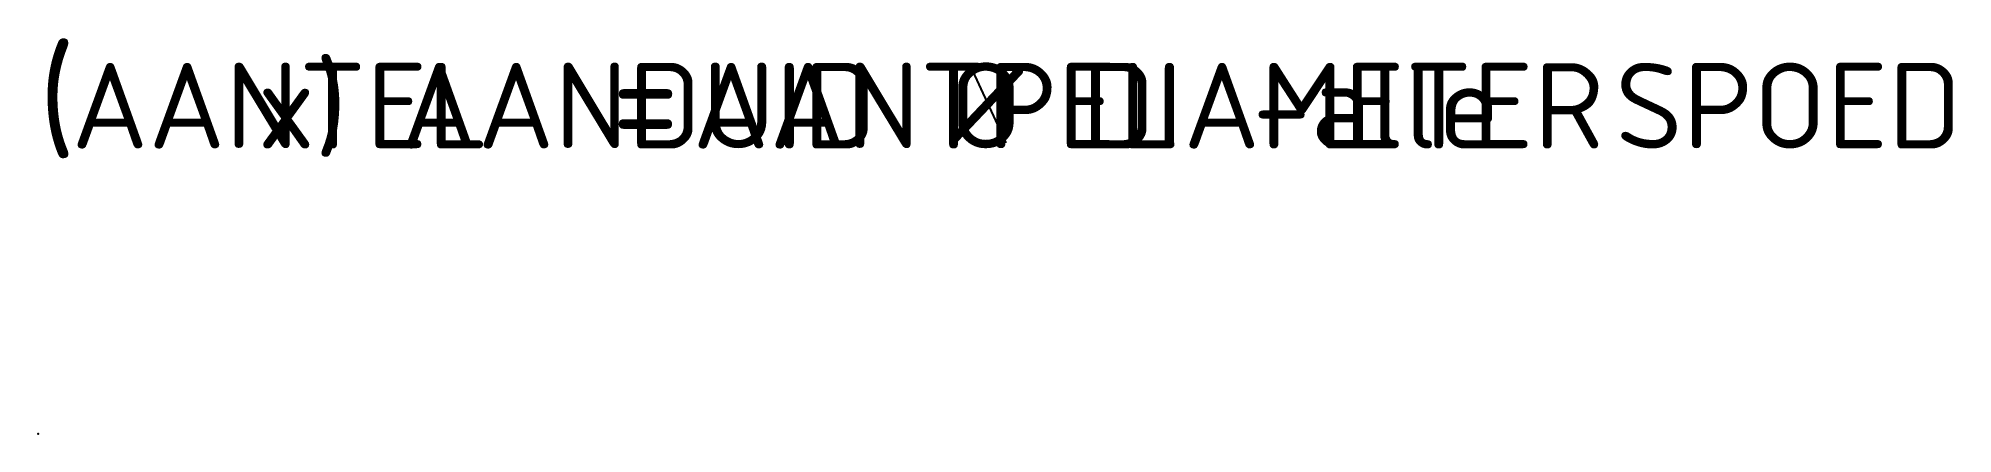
# Model space of a CAD drawing. Header units: millimetres. Extents: x 0 to 67.2, y -10 to 3.9.
import ezdxf

# ---------------------------------------------------------------- set-up
doc = ezdxf.new("R2010")
doc.units = ezdxf.units.MM
doc.layers.add('AC-0000-HULPLIJN-co-bruin', color=36, linetype='Continuous', plot=False)
doc.styles.get("Standard").update_dxf_attribs({"font": 'isocpeur.ttf'})

msp = doc.modelspace()

# ---------------------------------------------------------------- linework, layer by layer
at = {"transparency": 33554687}
msp.add_line((33.954, 0.197), (32.712, 2.877), dxfattribs=at)
at = {"layer": 'AC-0000-HULPLIJN-co-bruin', "transparency": 33554687}
msp.add_point((0, -10), dxfattribs=at)

# ---------------------------------------------------------------- texts
at = {"transparency": 33554687}
for s, height, p in [('(', 3.5, (0, 0)), ('x)', 3, (7.678, 0)), ('%%c', 3, (31.947, 0.008)), ('-alle', 3, (42.59, 0)), ('=', 3.5, (20.109, 0))]:
    msp.add_text(s, height=height, dxfattribs=at).set_placement(p)
at = {"transparency": 33554687, "flags": 4}
for tag, p, s in [('AANTEL', (1.163, 0), '1'), ('AANDUID', (12.706, 0), ''), ('AANTPEL', (22.944, 0), '1'), ('DIAMETER', (36.607, 0), '8'), ('SPOED', (55.312, 0), '150')]:
    msp.add_attdef(tag, p, s, height=3, dxfattribs=at)

doc.saveas('drawing.dxf')
